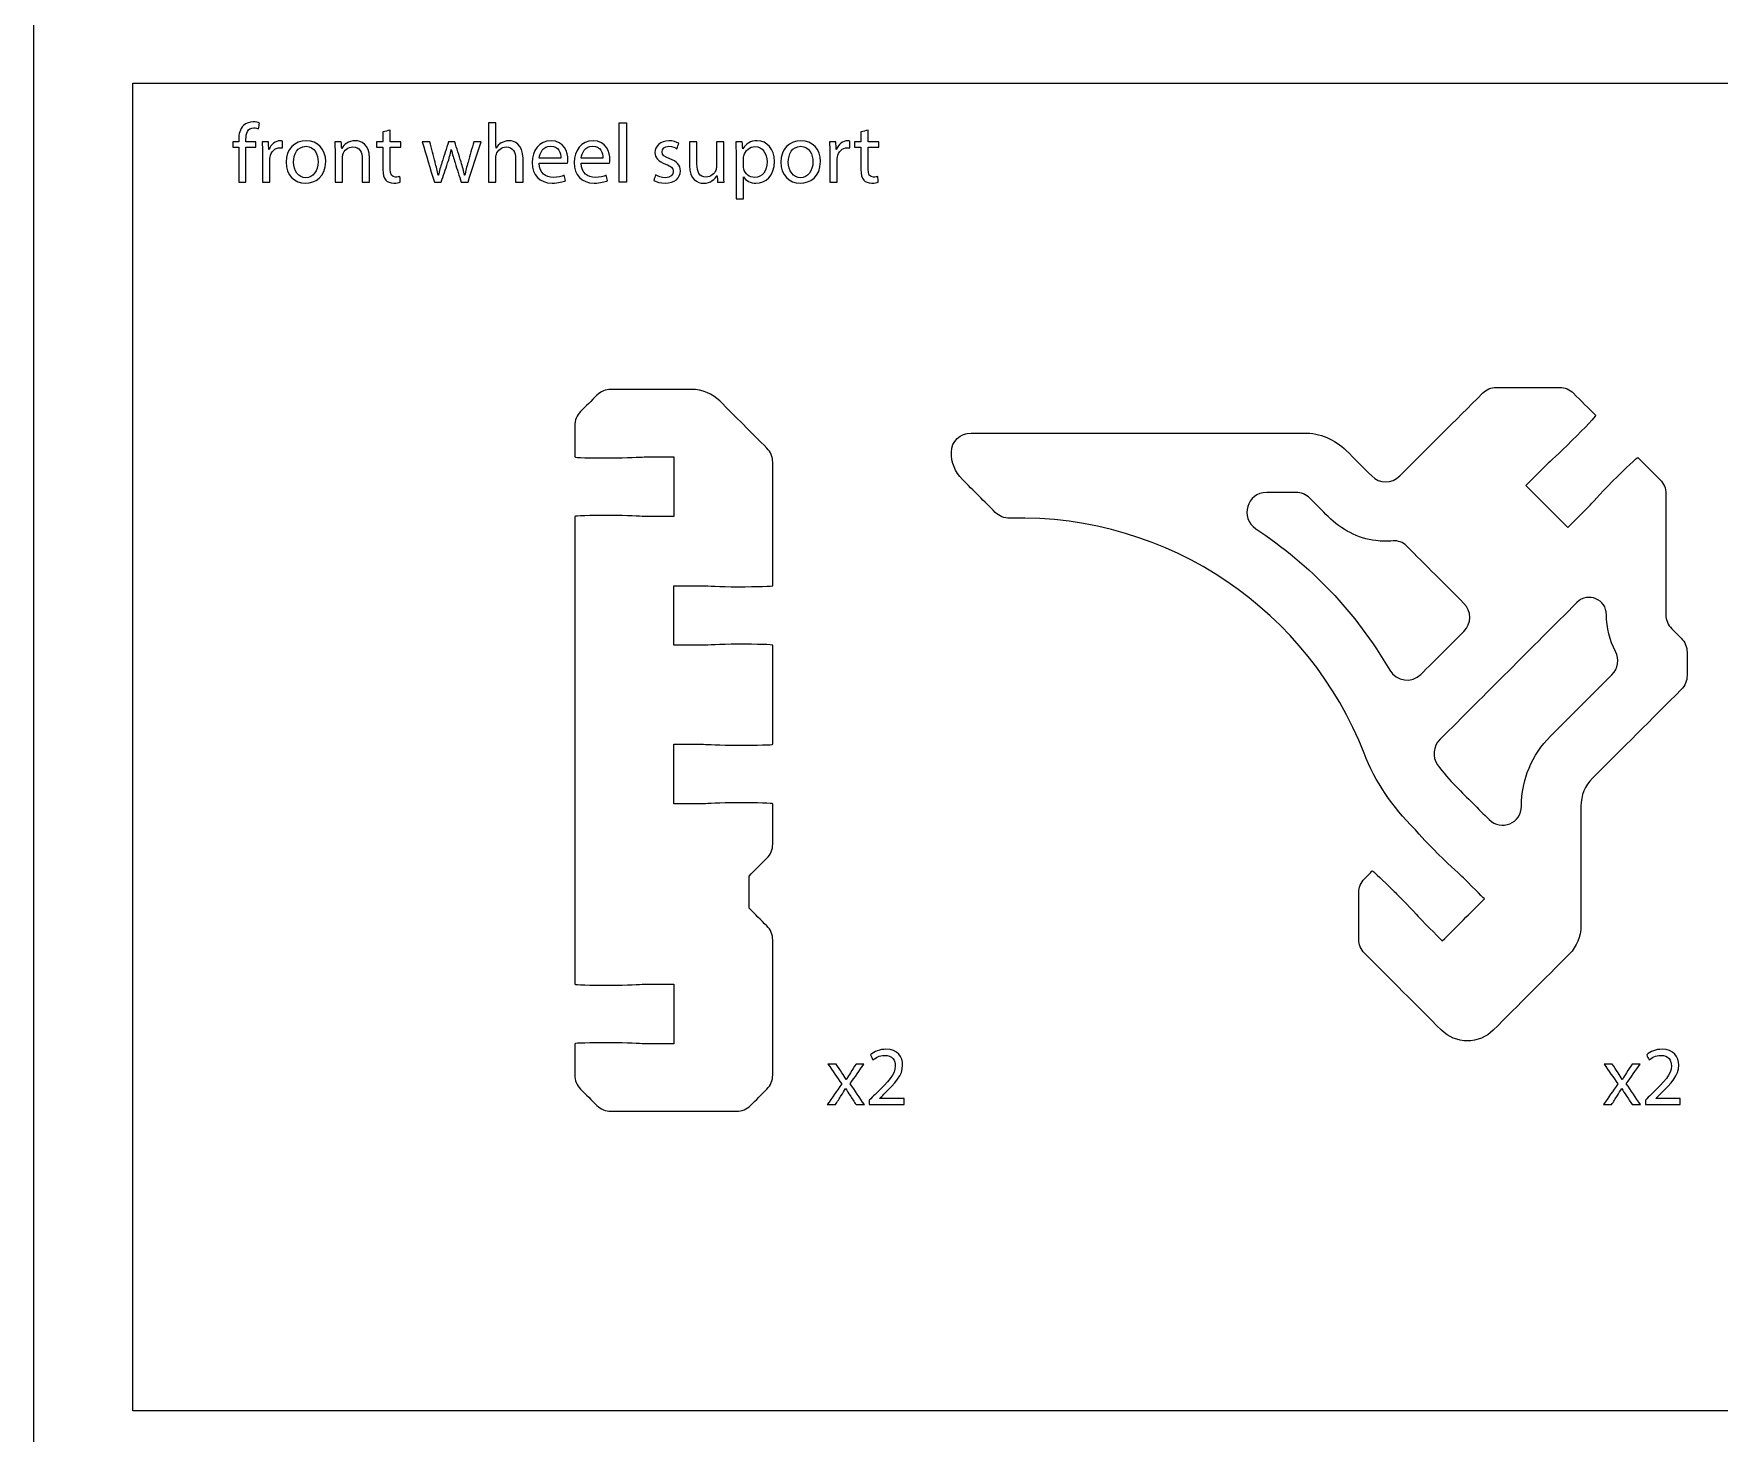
# Model space of a CAD drawing. Extents: x 0 to 370, y 150 to 450.
# Drawn here: x 0 to 85.1, y 267.6 to 338.3 of the extents above; entities that cross this region are included whole.
import ezdxf

# ---------------------------------------------------------------- set-up
doc = ezdxf.new("R2010")
doc.units = 0
doc.header["$MEASUREMENT"] = 0
doc.layers.add('DEFAULT', color=18, linetype='CONTINUOUS')

msp = doc.modelspace()

# ---------------------------------------------------------------- linework, layer by layer
at = {"layer": 'DEFAULT', "color": 116}
for points in [[(370, 150), (0, 150), (0, 450), (370, 450)], [(136.262, 268.773), (5, 268.773), (5, 335.793), (136.262, 335.793)]]:
    msp.add_lwpolyline(points, close=True, dxfattribs=at)
at = {"layer": 'DEFAULT', "color": 18}
msp.add_lwpolyline([(29.549, 333.797), (29.922, 333.797), (29.922, 330.793), (29.549, 330.793)], close=True, dxfattribs=at)
for points, knots in [([(10.347, 330.793), (10.347, 331.381), (10.347, 331.969), (10.347, 332.557), (10.251, 332.557), (10.155, 332.557), (10.059, 332.557), (10.059, 332.652), (10.059, 332.746), (10.059, 332.841), (10.155, 332.841), (10.251, 332.841), (10.347, 332.841), (10.347, 332.873), (10.347, 332.906), (10.347, 332.938), (10.347, 333.226), (10.411, 333.488), (10.584, 333.653), (10.723, 333.788), (10.91, 333.843), (11.083, 333.843), (11.214, 333.843), (11.328, 333.814), (11.4, 333.784), (11.384, 333.688), (11.367, 333.592), (11.35, 333.496), (11.295, 333.522), (11.219, 333.543), (11.113, 333.543), (10.796, 333.543), (10.715, 333.264), (10.715, 332.95), (10.715, 332.914), (10.715, 332.877), (10.715, 332.841), (10.88, 332.841), (11.045, 332.841), (11.21, 332.841), (11.21, 332.746), (11.21, 332.652), (11.21, 332.557), (11.045, 332.557), (10.88, 332.557), (10.715, 332.557), (10.715, 331.969), (10.715, 331.381), (10.715, 330.793), (10.593, 330.793), (10.47, 330.793), (10.347, 330.793)], [1.044, 1.044, 1.044, 1.044, 6.045, 6.045, 6.045, 6.86, 6.86, 6.86, 7.664, 7.664, 7.664, 8.479, 8.479, 8.479, 8.755, 8.755, 8.755, 9.755, 9.755, 9.755, 10.755, 10.755, 10.755, 11.755, 11.755, 11.755, 12.58245, 12.58245, 12.58245, 13.58245, 13.58245, 13.58245, 14.58245, 14.58245, 14.58245, 14.89345, 14.89345, 14.89345, 16.29545, 16.29545, 16.29545, 17.09945, 17.09945, 17.09945, 18.50145, 18.50145, 18.50145, 23.50245, 23.50245, 23.50245, 24.54645, 24.54645, 24.54645, 24.54645]), ([(22.958, 333.797), (23.082, 333.797), (23.206, 333.797), (23.33, 333.797), (23.33, 333.371), (23.33, 332.945), (23.339, 332.519), (23.398, 332.625), (23.491, 332.718), (23.605, 332.781), (23.715, 332.845), (23.847, 332.887), (23.986, 332.887), (24.261, 332.887), (24.701, 332.718), (24.701, 332.011), (24.701, 331.605), (24.701, 331.199), (24.701, 330.793), (24.577, 330.793), (24.453, 330.793), (24.329, 330.793), (24.329, 331.185), (24.329, 331.577), (24.329, 331.969), (24.329, 332.299), (24.206, 332.578), (23.855, 332.578), (23.614, 332.578), (23.423, 332.409), (23.356, 332.206), (23.335, 332.155), (23.33, 332.1), (23.33, 332.028), (23.33, 331.616), (23.33, 331.205), (23.33, 330.793), (23.206, 330.793), (23.082, 330.793), (22.958, 330.793), (22.958, 331.794), (22.958, 332.796), (22.958, 333.797)], [8.516, 8.516, 8.516, 8.516, 9.571, 9.571, 9.571, 13.217, 13.217, 13.217, 14.217, 14.217, 14.217, 15.217, 15.217, 15.217, 16.217, 16.217, 16.217, 19.671, 19.671, 19.671, 20.725, 20.725, 20.725, 24.059, 24.059, 24.059, 25.059, 25.059, 25.059, 26.059, 26.059, 26.059, 27.059, 27.059, 27.059, 30.561, 30.561, 30.561, 31.616, 31.616, 31.616, 40.132, 40.132, 40.132, 40.132]), ([(11.545, 332.202), (11.545, 332.443), (11.541, 332.65), (11.528, 332.84), (11.637, 332.84), (11.745, 332.84), (11.854, 332.84), (11.858, 332.706), (11.862, 332.573), (11.867, 332.439), (11.872, 332.439), (11.878, 332.439), (11.884, 332.439), (11.977, 332.714), (12.201, 332.887), (12.45, 332.887), (12.493, 332.887), (12.522, 332.883), (12.556, 332.874), (12.556, 332.757), (12.556, 332.64), (12.556, 332.523), (12.518, 332.532), (12.48, 332.536), (12.429, 332.536), (12.167, 332.536), (11.981, 332.337), (11.93, 332.058), (11.922, 332.007), (11.913, 331.948), (11.913, 331.885), (11.913, 331.521), (11.913, 331.157), (11.913, 330.793), (11.791, 330.793), (11.668, 330.793), (11.545, 330.793), (11.545, 331.263), (11.545, 331.732), (11.545, 332.202)], [3.994, 3.994, 3.994, 3.994, 4.994, 4.994, 4.994, 5.918, 5.918, 5.918, 7.057569, 7.057569, 7.057569, 7.105569, 7.105569, 7.105569, 8.105569, 8.105569, 8.105569, 9.105569, 9.105569, 9.105569, 10.100569, 10.100569, 10.100569, 11.100569, 11.100569, 11.100569, 12.100569, 12.100569, 12.100569, 13.100569, 13.100569, 13.100569, 16.195569, 16.195569, 16.195569, 17.238569, 17.238569, 17.238569, 21.232569, 21.232569, 21.232569, 21.232569]), ([(14.74, 331.834), (14.74, 331.076), (14.215, 330.746), (13.72, 330.746), (13.166, 330.746), (12.739, 331.153), (12.739, 331.8), (12.739, 332.485), (13.187, 332.887), (13.754, 332.887), (14.342, 332.887), (14.74, 332.46), (14.74, 331.834)], [1, 1, 1, 1, 2, 2, 2, 3, 3, 3, 4, 4, 4, 5, 5, 5, 5]), ([(15.211, 332.286), (15.211, 332.498), (15.207, 332.671), (15.194, 332.84), (15.304, 332.84), (15.414, 332.84), (15.524, 332.84), (15.531, 332.728), (15.538, 332.615), (15.554, 332.502), (15.655, 332.697), (15.892, 332.887), (16.231, 332.887), (16.514, 332.887), (16.954, 332.718), (16.954, 332.015), (16.954, 331.608), (16.954, 331.2), (16.954, 330.793), (16.83, 330.793), (16.706, 330.793), (16.582, 330.793), (16.582, 331.186), (16.582, 331.58), (16.582, 331.973), (16.582, 332.303), (16.459, 332.578), (16.108, 332.578), (15.863, 332.578), (15.672, 332.405), (15.609, 332.197), (15.592, 332.151), (15.583, 332.088), (15.583, 332.024), (15.583, 331.614), (15.583, 331.203), (15.583, 330.793), (15.459, 330.793), (15.335, 330.793), (15.211, 330.793), (15.211, 331.291), (15.211, 331.788), (15.211, 332.286)], [4.233, 4.233, 4.233, 4.233, 5.233, 5.233, 5.233, 6.169, 6.169, 6.169, 7.153875, 7.153875, 7.153875, 8.153875, 8.153875, 8.153875, 9.153875, 9.153875, 9.153875, 12.618875, 12.618875, 12.618875, 13.672875, 13.672875, 13.672875, 17.017875, 17.017875, 17.017875, 18.017875, 18.017875, 18.017875, 19.017875, 19.017875, 19.017875, 20.017875, 20.017875, 20.017875, 23.507875, 23.507875, 23.507875, 24.562875, 24.562875, 24.562875, 28.795875, 28.795875, 28.795875, 28.795875]), ([(17.992, 333.429), (17.992, 333.233), (17.992, 333.037), (17.992, 332.841), (18.17, 332.841), (18.348, 332.841), (18.525, 332.841), (18.525, 332.746), (18.525, 332.651), (18.525, 332.557), (18.348, 332.557), (18.17, 332.557), (17.992, 332.557), (17.992, 332.189), (17.992, 331.821), (17.992, 331.453), (17.992, 331.199), (18.064, 331.055), (18.271, 331.055), (18.368, 331.055), (18.44, 331.068), (18.487, 331.081), (18.493, 330.988), (18.498, 330.895), (18.504, 330.802), (18.432, 330.772), (18.318, 330.75), (18.174, 330.75), (18, 330.75), (17.861, 330.806), (17.772, 330.907), (17.666, 331.017), (17.628, 331.199), (17.628, 331.44), (17.628, 331.812), (17.628, 332.185), (17.628, 332.557), (17.522, 332.557), (17.417, 332.557), (17.311, 332.557), (17.311, 332.651), (17.311, 332.746), (17.311, 332.841), (17.417, 332.841), (17.522, 332.841), (17.628, 332.841), (17.628, 333.004), (17.628, 333.168), (17.628, 333.332), (17.75, 333.364), (17.871, 333.396), (17.992, 333.429)], [1.067045, 1.067045, 1.067045, 1.067045, 2.734045, 2.734045, 2.734045, 4.246045, 4.246045, 4.246045, 5.050045, 5.050045, 5.050045, 6.562045, 6.562045, 6.562045, 9.692045, 9.692045, 9.692045, 10.692045, 10.692045, 10.692045, 11.692045, 11.692045, 11.692045, 12.4845, 12.4845, 12.4845, 13.4845, 13.4845, 13.4845, 14.4845, 14.4845, 14.4845, 15.4845, 15.4845, 15.4845, 18.6505, 18.6505, 18.6505, 19.5505, 19.5505, 19.5505, 20.3545, 20.3545, 20.3545, 21.2545, 21.2545, 21.2545, 22.6465, 22.6465, 22.6465, 23.713546, 23.713546, 23.713546, 23.713546]), ([(19.99, 332.841), (20.08, 332.494), (20.171, 332.147), (20.261, 331.8), (20.32, 331.571), (20.375, 331.36), (20.413, 331.148), (20.417, 331.148), (20.422, 331.148), (20.426, 331.148), (20.472, 331.355), (20.54, 331.576), (20.608, 331.796), (20.719, 332.144), (20.831, 332.492), (20.942, 332.841), (21.047, 332.841), (21.151, 332.841), (21.255, 332.841), (21.361, 332.499), (21.467, 332.158), (21.573, 331.817), (21.649, 331.571), (21.708, 331.355), (21.755, 331.148), (21.759, 331.148), (21.763, 331.148), (21.767, 331.148), (21.801, 331.355), (21.856, 331.571), (21.924, 331.813), (22.021, 332.155), (22.118, 332.498), (22.216, 332.841), (22.339, 332.841), (22.461, 332.841), (22.584, 332.841), (22.364, 332.158), (22.144, 331.475), (21.924, 330.793), (21.811, 330.793), (21.698, 330.793), (21.585, 330.793), (21.481, 331.119), (21.377, 331.444), (21.273, 331.77), (21.201, 331.998), (21.141, 332.202), (21.082, 332.443), (21.031, 332.197), (20.967, 331.986), (20.896, 331.766), (20.786, 331.442), (20.676, 331.117), (20.566, 330.793), (20.453, 330.793), (20.34, 330.793), (20.227, 330.793), (20.021, 331.475), (19.815, 332.158), (19.61, 332.841), (19.736, 332.841), (19.863, 332.841), (19.99, 332.841)], [0, 0, 0, 0, 3.048331, 3.048331, 3.048331, 4.048331, 4.048331, 4.048331, 4.084331, 4.084331, 4.084331, 5.084331, 5.084331, 5.084331, 8.194339, 8.194339, 8.194339, 9.081339, 9.081339, 9.081339, 12.119695, 12.119695, 12.119695, 13.119695, 13.119695, 13.119695, 13.154695, 13.154695, 13.154695, 14.154695, 14.154695, 14.154695, 17.184048, 17.184048, 17.184048, 18.228048, 18.228048, 18.228048, 24.327425, 24.327425, 24.327425, 25.287425, 25.287425, 25.287425, 28.196624, 28.196624, 28.196624, 29.220624, 29.220624, 29.220624, 30.220624, 30.220624, 30.220624, 33.133751, 33.133751, 33.133751, 34.093751, 34.093751, 34.093751, 40.157085, 40.157085, 40.157085, 41.236085, 41.236085, 41.236085, 41.236085]), ([(25.515, 331.749), (25.523, 331.245), (25.845, 331.038), (26.217, 331.038), (26.484, 331.038), (26.644, 331.085), (26.784, 331.144), (26.805, 331.055), (26.827, 330.966), (26.848, 330.877), (26.716, 330.818), (26.492, 330.75), (26.167, 330.75), (25.536, 330.75), (25.159, 331.165), (25.159, 331.783), (25.159, 332.401), (25.523, 332.887), (26.12, 332.887), (26.788, 332.887), (26.966, 332.299), (26.966, 331.922), (26.966, 331.847), (26.957, 331.787), (26.953, 331.749), (26.474, 331.749), (25.994, 331.749), (25.515, 331.749)], [4.078, 4.078, 4.078, 4.078, 5.078, 5.078, 5.078, 6.078, 6.078, 6.078, 6.85416, 6.85416, 6.85416, 7.85416, 7.85416, 7.85416, 8.85416, 8.85416, 8.85416, 9.85416, 9.85416, 9.85416, 10.85416, 10.85416, 10.85416, 11.85416, 11.85416, 11.85416, 15.93216, 15.93216, 15.93216, 15.93216]), ([(27.635, 331.749), (27.644, 331.245), (27.966, 331.038), (28.338, 331.038), (28.604, 331.038), (28.765, 331.085), (28.905, 331.144), (28.926, 331.055), (28.947, 330.966), (28.969, 330.877), (28.837, 330.818), (28.613, 330.75), (28.287, 330.75), (27.657, 330.75), (27.28, 331.165), (27.28, 331.783), (27.28, 332.401), (27.644, 332.887), (28.241, 332.887), (28.909, 332.887), (29.087, 332.299), (29.087, 331.922), (29.087, 331.847), (29.078, 331.787), (29.074, 331.749), (28.594, 331.749), (28.115, 331.749), (27.635, 331.749)], [4.078, 4.078, 4.078, 4.078, 5.078, 5.078, 5.078, 6.078, 6.078, 6.078, 6.85416, 6.85416, 6.85416, 7.85416, 7.85416, 7.85416, 8.85416, 8.85416, 8.85416, 9.85416, 9.85416, 9.85416, 10.85416, 10.85416, 10.85416, 11.85416, 11.85416, 11.85416, 15.93216, 15.93216, 15.93216, 15.93216]), ([(31.395, 331.173), (31.505, 331.102), (31.699, 331.025), (31.886, 331.025), (32.156, 331.025), (32.283, 331.161), (32.283, 331.33), (32.283, 331.508), (32.178, 331.605), (31.902, 331.707), (31.534, 331.838), (31.361, 332.041), (31.361, 332.286), (31.361, 332.616), (31.628, 332.887), (32.068, 332.887), (32.275, 332.887), (32.457, 332.828), (32.571, 332.76), (32.54, 332.67), (32.509, 332.58), (32.478, 332.489), (32.398, 332.54), (32.25, 332.608), (32.059, 332.608), (31.839, 332.608), (31.717, 332.481), (31.717, 332.328), (31.717, 332.16), (31.839, 332.083), (32.106, 331.982), (32.461, 331.846), (32.643, 331.668), (32.643, 331.364), (32.643, 331.005), (32.364, 330.751), (31.877, 330.751), (31.653, 330.751), (31.446, 330.806), (31.302, 330.89), (31.333, 330.984), (31.364, 331.079), (31.395, 331.173)], [0.846234, 0.846234, 0.846234, 0.846234, 1.846234, 1.846234, 1.846234, 2.846234, 2.846234, 2.846234, 3.846234, 3.846234, 3.846234, 4.846234, 4.846234, 4.846234, 5.846234, 5.846234, 5.846234, 6.846234, 6.846234, 6.846234, 7.658342, 7.658342, 7.658342, 8.658342, 8.658342, 8.658342, 9.658342, 9.658342, 9.658342, 10.658342, 10.658342, 10.658342, 11.658342, 11.658342, 11.658342, 12.658342, 12.658342, 12.658342, 13.658342, 13.658342, 13.658342, 14.504576, 14.504576, 14.504576, 14.504576]), ([(34.835, 331.351), (34.835, 331.14), (34.84, 330.954), (34.853, 330.793), (34.743, 330.793), (34.633, 330.793), (34.523, 330.793), (34.515, 330.904), (34.508, 331.016), (34.493, 331.127), (34.396, 330.962), (34.18, 330.746), (33.816, 330.746), (33.494, 330.746), (33.109, 330.924), (33.109, 331.643), (33.109, 332.042), (33.109, 332.442), (33.109, 332.841), (33.233, 332.841), (33.357, 332.841), (33.481, 332.841), (33.481, 332.463), (33.481, 332.085), (33.481, 331.707), (33.481, 331.317), (33.6, 331.055), (33.939, 331.055), (34.188, 331.055), (34.362, 331.229), (34.429, 331.394), (34.451, 331.449), (34.463, 331.516), (34.463, 331.584), (34.463, 332.003), (34.463, 332.422), (34.463, 332.841), (34.587, 332.841), (34.711, 332.841), (34.835, 332.841), (34.835, 332.344), (34.835, 331.848), (34.835, 331.351)], [4.222, 4.222, 4.222, 4.222, 5.222, 5.222, 5.222, 6.158, 6.158, 6.158, 7.130899, 7.130899, 7.130899, 8.130899, 8.130899, 8.130899, 9.130899, 9.130899, 9.130899, 12.524899, 12.524899, 12.524899, 13.579899, 13.579899, 13.579899, 16.793899, 16.793899, 16.793899, 17.793899, 17.793899, 17.793899, 18.793899, 18.793899, 18.793899, 19.793899, 19.793899, 19.793899, 23.355899, 23.355899, 23.355899, 24.410899, 24.410899, 24.410899, 28.632899, 28.632899, 28.632899, 28.632899]), ([(35.455, 332.172), (35.455, 332.434), (35.446, 332.646), (35.438, 332.84), (35.549, 332.84), (35.661, 332.84), (35.772, 332.84), (35.778, 332.723), (35.783, 332.606), (35.797, 332.489), (35.949, 332.739), (36.191, 332.887), (36.525, 332.887), (37.02, 332.887), (37.392, 332.468), (37.392, 331.846), (37.392, 331.11), (36.944, 330.746), (36.462, 330.746), (36.191, 330.746), (35.954, 330.865), (35.823, 331.068), (35.823, 330.697), (35.823, 330.326), (35.823, 329.955), (35.7, 329.955), (35.577, 329.955), (35.455, 329.955), (35.455, 330.694), (35.455, 331.433), (35.455, 332.172)], [6.285, 6.285, 6.285, 6.285, 7.285, 7.285, 7.285, 8.233, 8.233, 8.233, 9.253157, 9.253157, 9.253157, 10.253157, 10.253157, 10.253157, 11.253157, 11.253157, 11.253157, 12.253157, 12.253157, 12.253157, 13.277157, 13.277157, 13.277157, 16.431157, 16.431157, 16.431157, 17.474157, 17.474157, 17.474157, 23.759157, 23.759157, 23.759157, 23.759157]), ([(39.716, 331.834), (39.716, 331.076), (39.192, 330.746), (38.697, 330.746), (38.142, 330.746), (37.715, 331.153), (37.715, 331.8), (37.715, 332.485), (38.164, 332.887), (38.73, 332.887), (39.318, 332.887), (39.716, 332.46), (39.716, 331.834)], [1, 1, 1, 1, 2, 2, 2, 3, 3, 3, 4, 4, 4, 5, 5, 5, 5]), ([(40.187, 332.202), (40.187, 332.443), (40.183, 332.65), (40.17, 332.84), (40.279, 332.84), (40.387, 332.84), (40.496, 332.84), (40.5, 332.706), (40.505, 332.573), (40.509, 332.439), (40.514, 332.439), (40.52, 332.439), (40.526, 332.439), (40.619, 332.714), (40.843, 332.887), (41.093, 332.887), (41.135, 332.887), (41.165, 332.883), (41.198, 332.874), (41.198, 332.757), (41.198, 332.64), (41.198, 332.523), (41.16, 332.532), (41.122, 332.536), (41.071, 332.536), (40.809, 332.536), (40.623, 332.337), (40.572, 332.058), (40.564, 332.007), (40.555, 331.948), (40.555, 331.885), (40.555, 331.521), (40.555, 331.157), (40.555, 330.793), (40.433, 330.793), (40.31, 330.793), (40.187, 330.793), (40.187, 331.263), (40.187, 331.732), (40.187, 332.202)], [3.994, 3.994, 3.994, 3.994, 4.994, 4.994, 4.994, 5.918, 5.918, 5.918, 7.057569, 7.057569, 7.057569, 7.105569, 7.105569, 7.105569, 8.105569, 8.105569, 8.105569, 9.105569, 9.105569, 9.105569, 10.100569, 10.100569, 10.100569, 11.100569, 11.100569, 11.100569, 12.100569, 12.100569, 12.100569, 13.100569, 13.100569, 13.100569, 16.195569, 16.195569, 16.195569, 17.238569, 17.238569, 17.238569, 21.232569, 21.232569, 21.232569, 21.232569]), ([(42.121, 333.429), (42.121, 333.233), (42.121, 333.037), (42.121, 332.841), (42.299, 332.841), (42.477, 332.841), (42.655, 332.841), (42.655, 332.746), (42.655, 332.651), (42.655, 332.557), (42.477, 332.557), (42.299, 332.557), (42.121, 332.557), (42.121, 332.189), (42.121, 331.821), (42.121, 331.453), (42.121, 331.199), (42.193, 331.055), (42.401, 331.055), (42.498, 331.055), (42.57, 331.068), (42.616, 331.081), (42.622, 330.988), (42.628, 330.895), (42.633, 330.802), (42.562, 330.772), (42.447, 330.75), (42.303, 330.75), (42.13, 330.75), (41.991, 330.806), (41.902, 330.907), (41.796, 331.017), (41.758, 331.199), (41.758, 331.44), (41.758, 331.812), (41.758, 332.185), (41.758, 332.557), (41.652, 332.557), (41.546, 332.557), (41.44, 332.557), (41.44, 332.651), (41.44, 332.746), (41.44, 332.841), (41.546, 332.841), (41.652, 332.841), (41.758, 332.841), (41.758, 333.004), (41.758, 333.168), (41.758, 333.332), (41.879, 333.364), (42, 333.396), (42.121, 333.429)], [1.067045, 1.067045, 1.067045, 1.067045, 2.734045, 2.734045, 2.734045, 4.246045, 4.246045, 4.246045, 5.050045, 5.050045, 5.050045, 6.562045, 6.562045, 6.562045, 9.692045, 9.692045, 9.692045, 10.692045, 10.692045, 10.692045, 11.692045, 11.692045, 11.692045, 12.4845, 12.4845, 12.4845, 13.4845, 13.4845, 13.4845, 14.4845, 14.4845, 14.4845, 15.4845, 15.4845, 15.4845, 18.6505, 18.6505, 18.6505, 19.5505, 19.5505, 19.5505, 20.3545, 20.3545, 20.3545, 21.2545, 21.2545, 21.2545, 22.6465, 22.6465, 22.6465, 23.713546, 23.713546, 23.713546, 23.713546]), ([(13.115, 331.813), (13.115, 331.364), (13.373, 331.025), (13.737, 331.025), (14.093, 331.025), (14.359, 331.36), (14.359, 331.821), (14.359, 332.168), (14.186, 332.608), (13.746, 332.608), (13.306, 332.608), (13.115, 332.202), (13.115, 331.813)], [0, 0, 0, 0, 1, 1, 1, 2, 2, 2, 3, 3, 3, 4, 4, 4, 4]), ([(26.606, 332.016), (26.611, 332.253), (26.509, 332.621), (26.09, 332.621), (25.714, 332.621), (25.549, 332.273), (25.519, 332.016), (25.882, 332.016), (26.244, 332.016), (26.606, 332.016)], [3.082, 3.082, 3.082, 3.082, 4.082, 4.082, 4.082, 5.082, 5.082, 5.082, 8.164, 8.164, 8.164, 8.164]), ([(28.727, 332.016), (28.731, 332.253), (28.63, 332.621), (28.211, 332.621), (27.835, 332.621), (27.67, 332.273), (27.64, 332.016), (28.002, 332.016), (28.365, 332.016), (28.727, 332.016)], [3.082, 3.082, 3.082, 3.082, 4.082, 4.082, 4.082, 5.082, 5.082, 5.082, 8.164, 8.164, 8.164, 8.164]), ([(35.823, 331.626), (35.823, 331.571), (35.831, 331.52), (35.84, 331.474), (35.907, 331.216), (36.132, 331.038), (36.398, 331.038), (36.792, 331.038), (37.02, 331.36), (37.02, 331.829), (37.02, 332.24), (36.804, 332.591), (36.411, 332.591), (36.157, 332.591), (35.92, 332.409), (35.848, 332.13), (35.835, 332.083), (35.823, 332.028), (35.823, 331.978), (35.823, 331.86), (35.823, 331.743), (35.823, 331.626)], [0.996, 0.996, 0.996, 0.996, 1.996, 1.996, 1.996, 2.996, 2.996, 2.996, 3.996, 3.996, 3.996, 4.996, 4.996, 4.996, 5.996, 5.996, 5.996, 6.996, 6.996, 6.996, 7.992, 7.992, 7.992, 7.992]), ([(38.092, 331.813), (38.092, 331.364), (38.35, 331.025), (38.714, 331.025), (39.069, 331.025), (39.335, 331.36), (39.335, 331.821), (39.335, 332.168), (39.162, 332.608), (38.722, 332.608), (38.282, 332.608), (38.092, 332.202), (38.092, 331.813)], [0, 0, 0, 0, 1, 1, 1, 2, 2, 2, 3, 3, 3, 4, 4, 4, 4]), ([(42.178, 284.229), (42.178, 284.305), (42.178, 284.381), (42.178, 284.457), (42.275, 284.552), (42.372, 284.647), (42.47, 284.741), (43.172, 285.41), (43.489, 285.765), (43.494, 286.18), (43.494, 286.459), (43.358, 286.717), (42.948, 286.717), (42.698, 286.717), (42.491, 286.59), (42.364, 286.485), (42.324, 286.572), (42.285, 286.659), (42.245, 286.747), (42.436, 286.908), (42.707, 287.026), (43.024, 287.026), (43.616, 287.026), (43.866, 286.62), (43.866, 286.226), (43.866, 285.719), (43.498, 285.308), (42.918, 284.75), (42.845, 284.682), (42.772, 284.614), (42.698, 284.538), (43.11, 284.538), (43.522, 284.538), (43.934, 284.538), (43.934, 284.435), (43.934, 284.332), (43.934, 284.229), (43.348, 284.229), (42.763, 284.229), (42.178, 284.229)], [4.977, 4.977, 4.977, 4.977, 5.624, 5.624, 5.624, 6.777406, 6.777406, 6.777406, 7.777406, 7.777406, 7.777406, 8.777406, 8.777406, 8.777406, 9.777406, 9.777406, 9.777406, 10.592847, 10.592847, 10.592847, 11.592847, 11.592847, 11.592847, 12.592847, 12.592847, 12.592847, 13.592847, 13.592847, 13.592847, 14.466054, 14.466054, 14.466054, 17.968054, 17.968054, 17.968054, 18.843054, 18.843054, 18.843054, 23.820054, 23.820054, 23.820054, 23.820054]), ([(81.358, 284.229), (81.358, 284.305), (81.358, 284.381), (81.358, 284.457), (81.455, 284.552), (81.553, 284.647), (81.65, 284.741), (82.352, 285.41), (82.67, 285.765), (82.674, 286.18), (82.674, 286.459), (82.539, 286.717), (82.128, 286.717), (81.879, 286.717), (81.671, 286.59), (81.544, 286.485), (81.505, 286.572), (81.465, 286.659), (81.426, 286.747), (81.616, 286.908), (81.887, 287.026), (82.204, 287.026), (82.796, 287.026), (83.046, 286.62), (83.046, 286.226), (83.046, 285.719), (82.678, 285.308), (82.099, 284.75), (82.025, 284.682), (81.952, 284.614), (81.879, 284.538), (82.29, 284.538), (82.702, 284.538), (83.114, 284.538), (83.114, 284.435), (83.114, 284.332), (83.114, 284.229), (82.529, 284.229), (81.943, 284.229), (81.358, 284.229)], [4.977, 4.977, 4.977, 4.977, 5.624, 5.624, 5.624, 6.777406, 6.777406, 6.777406, 7.777406, 7.777406, 7.777406, 8.777406, 8.777406, 8.777406, 9.777406, 9.777406, 9.777406, 10.592847, 10.592847, 10.592847, 11.592847, 11.592847, 11.592847, 12.592847, 12.592847, 12.592847, 13.592847, 13.592847, 13.592847, 14.466054, 14.466054, 14.466054, 17.968054, 17.968054, 17.968054, 18.843054, 18.843054, 18.843054, 23.820054, 23.820054, 23.820054, 23.820054]), ([(40.51, 286.277), (40.607, 286.13), (40.704, 285.984), (40.801, 285.837), (40.878, 285.723), (40.941, 285.617), (41.009, 285.503), (41.013, 285.503), (41.017, 285.503), (41.022, 285.503), (41.09, 285.625), (41.157, 285.731), (41.225, 285.841), (41.321, 285.987), (41.417, 286.132), (41.513, 286.277), (41.646, 286.277), (41.78, 286.277), (41.914, 286.277), (41.681, 285.947), (41.449, 285.617), (41.216, 285.287), (41.456, 284.934), (41.696, 284.582), (41.936, 284.229), (41.795, 284.229), (41.654, 284.229), (41.513, 284.229), (41.412, 284.383), (41.312, 284.537), (41.212, 284.691), (41.132, 284.809), (41.064, 284.923), (40.984, 285.046), (40.916, 284.923), (40.844, 284.813), (40.768, 284.691), (40.669, 284.537), (40.57, 284.383), (40.472, 284.229), (40.335, 284.229), (40.198, 284.229), (40.061, 284.229), (40.304, 284.578), (40.546, 284.926), (40.789, 285.274), (40.558, 285.609), (40.326, 285.943), (40.095, 286.277), (40.233, 286.277), (40.372, 286.277), (40.51, 286.277)], [0, 0, 0, 0, 1.496308, 1.496308, 1.496308, 2.496308, 2.496308, 2.496308, 2.532308, 2.532308, 2.532308, 3.532308, 3.532308, 3.532308, 5.012538, 5.012538, 5.012538, 6.150538, 6.150538, 6.150538, 9.58363, 9.58363, 9.58363, 13.210133, 13.210133, 13.210133, 14.409133, 14.409133, 14.409133, 15.970148, 15.970148, 15.970148, 16.993148, 16.993148, 16.993148, 17.993148, 17.993148, 17.993148, 19.546566, 19.546566, 19.546566, 20.710566, 20.710566, 20.710566, 24.321014, 24.321014, 24.321014, 27.777321, 27.777321, 27.777321, 28.952321, 28.952321, 28.952321, 28.952321]), ([(79.69, 286.277), (79.787, 286.13), (79.885, 285.984), (79.982, 285.837), (80.058, 285.723), (80.122, 285.617), (80.189, 285.503), (80.193, 285.503), (80.198, 285.503), (80.202, 285.503), (80.27, 285.625), (80.337, 285.731), (80.405, 285.841), (80.501, 285.987), (80.597, 286.132), (80.693, 286.277), (80.827, 286.277), (80.961, 286.277), (81.094, 286.277), (80.862, 285.947), (80.629, 285.617), (80.397, 285.287), (80.636, 284.934), (80.876, 284.582), (81.116, 284.229), (80.975, 284.229), (80.834, 284.229), (80.693, 284.229), (80.593, 284.383), (80.493, 284.537), (80.392, 284.691), (80.312, 284.809), (80.244, 284.923), (80.164, 285.046), (80.096, 284.923), (80.024, 284.813), (79.948, 284.691), (79.849, 284.537), (79.751, 284.383), (79.652, 284.229), (79.515, 284.229), (79.379, 284.229), (79.242, 284.229), (79.484, 284.578), (79.727, 284.926), (79.969, 285.274), (79.738, 285.609), (79.507, 285.943), (79.276, 286.277), (79.414, 286.277), (79.552, 286.277), (79.69, 286.277)], [0, 0, 0, 0, 1.496308, 1.496308, 1.496308, 2.496308, 2.496308, 2.496308, 2.532308, 2.532308, 2.532308, 3.532308, 3.532308, 3.532308, 5.012538, 5.012538, 5.012538, 6.150538, 6.150538, 6.150538, 9.58363, 9.58363, 9.58363, 13.210133, 13.210133, 13.210133, 14.409133, 14.409133, 14.409133, 15.970148, 15.970148, 15.970148, 16.993148, 16.993148, 16.993148, 17.993148, 17.993148, 17.993148, 19.546566, 19.546566, 19.546566, 20.710566, 20.710566, 20.710566, 24.321014, 24.321014, 24.321014, 27.777321, 27.777321, 27.777321, 28.952321, 28.952321, 28.952321, 28.952321])]:
    msp.add_open_spline(points, degree=3, knots=knots, dxfattribs=at)
at = {"layer": 'DEFAULT', "color": 1}
for points, knots in [([(32.31, 310.425), (32.31, 309.424), (32.31, 308.423), (32.31, 307.422), (32.809, 307.422), (33.309, 307.422), (33.809, 307.422), (34.021, 307.422), (34.592, 307.472), (35.559, 307.472), (36.525, 307.472), (37.308, 307.451), (37.308, 307.422), (37.308, 305.755), (37.308, 304.088), (37.308, 302.42), (37.308, 302.392), (36.525, 302.371), (35.559, 302.371), (34.592, 302.371), (34.021, 302.42), (33.809, 302.42), (33.309, 302.42), (32.809, 302.42), (32.31, 302.42), (32.31, 301.419), (32.31, 300.419), (32.31, 299.418), (32.809, 299.418), (33.309, 299.418), (33.809, 299.418), (34.021, 299.418), (34.592, 299.467), (35.559, 299.467), (36.525, 299.467), (37.308, 299.446), (37.308, 299.418), (37.308, 298.738), (37.308, 298.059), (37.308, 297.379), (37.308, 297.114), (37.203, 296.86), (37.012, 296.673), (36.711, 296.372), (36.41, 296.071), (36.109, 295.77), (36.109, 295.232), (36.109, 294.693), (36.109, 294.155), (36.41, 293.852), (36.711, 293.55), (37.012, 293.248), (37.203, 293.061), (37.308, 292.807), (37.308, 292.542), (37.308, 290.27), (37.308, 287.997), (37.308, 285.724), (37.308, 285.46), (37.203, 285.202), (37.012, 285.015), (36.737, 284.739), (36.462, 284.462), (36.187, 284.186), (35.996, 283.999), (35.742, 283.893), (35.477, 283.893), (33.364, 283.893), (31.251, 283.893), (29.138, 283.893), (28.873, 283.893), (28.619, 283.999), (28.429, 284.186), (28.154, 284.462), (27.879, 284.739), (27.603, 285.015), (27.413, 285.202), (27.311, 285.46), (27.311, 285.724), (27.311, 286.251), (27.311, 286.778), (27.311, 287.305), (27.311, 287.333), (28.094, 287.354), (29.06, 287.354), (30.027, 287.354), (30.599, 287.305), (30.81, 287.305), (31.31, 287.305), (31.81, 287.305), (32.31, 287.305), (32.31, 288.305), (32.31, 289.306), (32.31, 290.307), (31.81, 290.307), (31.31, 290.307), (30.81, 290.307), (30.599, 290.307), (30.027, 290.257), (29.06, 290.257), (28.094, 290.257), (27.311, 290.279), (27.311, 290.307), (27.311, 298.179), (27.311, 306.051), (27.311, 313.923), (27.311, 313.951), (28.094, 313.973), (29.06, 313.973), (30.027, 313.973), (30.599, 313.923), (30.81, 313.923), (31.31, 313.923), (31.81, 313.923), (32.31, 313.923), (32.31, 314.924), (32.31, 315.925), (32.31, 316.925), (31.81, 316.925), (31.31, 316.925), (30.81, 316.925), (30.599, 316.925), (30.027, 316.876), (29.06, 316.876), (28.094, 316.876), (27.311, 316.897), (27.311, 316.925), (27.311, 317.453), (27.311, 317.981), (27.311, 318.509), (27.311, 318.774), (27.413, 319.028), (27.603, 319.215), (27.879, 319.491), (28.154, 319.767), (28.429, 320.044), (28.619, 320.231), (28.873, 320.337), (29.138, 320.337), (30.497, 320.337), (31.857, 320.337), (33.216, 320.337), (33.749, 320.337), (34.257, 320.128), (34.631, 319.751), (35.426, 318.956), (36.221, 318.161), (37.016, 317.366), (37.203, 317.179), (37.308, 316.924), (37.308, 316.659), (37.308, 314.581), (37.308, 312.503), (37.308, 310.425), (37.308, 310.396), (36.525, 310.375), (35.559, 310.375), (34.592, 310.375), (34.021, 310.425), (33.809, 310.425), (33.309, 310.425), (32.809, 310.425), (32.31, 310.425)], [4.25, 4.25, 4.25, 4.25, 12.76, 12.76, 12.76, 17.01, 17.01, 17.01, 18.01, 18.01, 18.01, 19.01, 19.01, 19.01, 33.19, 33.19, 33.19, 34.19, 34.19, 34.19, 35.19, 35.19, 35.19, 39.44, 39.44, 39.44, 47.95, 47.95, 47.95, 52.2, 52.2, 52.2, 53.2, 53.2, 53.2, 54.2, 54.2, 54.2, 59.98, 59.98, 59.98, 60.98, 60.98, 60.98, 64.600387, 64.600387, 64.600387, 69.180387, 69.180387, 69.180387, 72.807851, 72.807851, 72.807851, 73.807851, 73.807851, 73.807851, 93.134851, 93.134851, 93.134851, 94.134851, 94.134851, 94.134851, 97.45119, 97.45119, 97.45119, 98.45119, 98.45119, 98.45119, 116.42119, 116.42119, 116.42119, 117.42119, 117.42119, 117.42119, 120.737528, 120.737528, 120.737528, 121.737528, 121.737528, 121.737528, 126.217528, 126.217528, 126.217528, 127.217528, 127.217528, 127.217528, 128.217528, 128.217528, 128.217528, 132.467528, 132.467528, 132.467528, 140.977528, 140.977528, 140.977528, 145.227528, 145.227528, 145.227528, 146.227528, 146.227528, 146.227528, 147.227528, 147.227528, 147.227528, 214.171528, 214.171528, 214.171528, 215.171528, 215.171528, 215.171528, 216.171528, 216.171528, 216.171528, 220.421528, 220.421528, 220.421528, 228.931528, 228.931528, 228.931528, 233.181528, 233.181528, 233.181528, 234.181528, 234.181528, 234.181528, 235.181528, 235.181528, 235.181528, 239.671528, 239.671528, 239.671528, 240.671528, 240.671528, 240.671528, 243.987866, 243.987866, 243.987866, 244.987866, 244.987866, 244.987866, 256.547866, 256.547866, 256.547866, 257.547866, 257.547866, 257.547866, 267.10795, 267.10795, 267.10795, 268.10795, 268.10795, 268.10795, 285.78095, 285.78095, 285.78095, 286.78095, 286.78095, 286.78095, 287.78095, 287.78095, 287.78095, 292.03095, 292.03095, 292.03095, 292.03095]), ([(83.171, 307.771), (83.01, 307.932), (82.849, 308.093), (82.688, 308.254), (82.501, 308.441), (82.395, 308.695), (82.395, 308.959), (82.395, 310.997), (82.395, 313.035), (82.395, 315.073), (82.395, 315.338), (82.289, 315.592), (82.102, 315.779), (81.728, 316.153), (81.354, 316.527), (80.98, 316.9), (80.941, 316.9), (80.38, 316.371), (79.707, 315.698), (79.026, 315.013), (78.655, 314.576), (78.504, 314.424), (78.151, 314.071), (77.798, 313.718), (77.445, 313.366), (76.737, 314.072), (76.03, 314.779), (75.322, 315.486), (75.322, 315.486), (75.763, 315.93), (76.384, 316.548), (76.532, 316.696), (76.973, 317.066), (77.654, 317.751), (78.324, 318.421), (78.856, 318.982), (78.856, 319.021), (78.481, 319.395), (78.106, 319.769), (77.731, 320.143), (77.544, 320.329), (77.29, 320.435), (77.022, 320.435), (75.963, 320.435), (74.903, 320.435), (73.844, 320.435), (73.579, 320.435), (73.328, 320.329), (73.141, 320.146), (71.747, 318.753), (70.352, 317.359), (68.958, 315.966), (68.566, 315.574), (67.934, 315.574), (67.543, 315.966), (67.114, 316.395), (66.684, 316.824), (66.255, 317.253), (65.691, 317.818), (64.925, 318.135), (64.128, 318.135), (58.526, 318.135), (52.924, 318.135), (47.322, 318.135), (46.782, 318.135), (46.33, 317.708), (46.323, 317.169), (46.313, 316.654), (46.514, 316.156), (46.881, 315.789), (47.435, 315.235), (47.988, 314.682), (48.542, 314.128), (48.736, 313.934), (49.004, 313.831), (49.28, 313.838), (57.401, 314.047), (64.389, 309.065), (67.158, 301.967), (67.719, 300.532), (68.605, 299.24), (69.698, 298.15), (69.801, 298.048), (70.217, 297.561), (70.901, 296.877), (71.586, 296.196), (72.02, 295.826), (72.171, 295.677), (72.792, 295.056), (73.233, 294.616), (73.233, 294.616), (72.525, 293.908), (71.817, 293.2), (71.109, 292.492), (71.109, 292.492), (70.669, 292.933), (70.051, 293.554), (69.896, 293.702), (69.533, 294.143), (68.845, 294.824), (68.7, 294.972), (68.559, 295.109), (68.428, 295.24), (67.945, 295.713), (67.592, 296.044), (67.575, 296.027), (67.442, 295.894), (67.309, 295.761), (67.176, 295.628), (66.993, 295.441), (66.89, 295.187), (66.89, 294.926), (66.89, 294.145), (66.89, 293.364), (66.89, 292.584), (66.89, 292.315), (66.993, 292.061), (67.183, 291.874), (68.477, 290.58), (69.77, 289.285), (71.064, 287.99), (71.409, 287.641), (71.882, 287.447), (72.372, 287.447), (72.863, 287.447), (73.336, 287.645), (73.681, 287.99), (74.962, 289.272), (76.242, 290.554), (77.523, 291.836), (77.897, 292.21), (78.105, 292.718), (78.105, 293.25), (78.105, 295.266), (78.105, 297.281), (78.105, 299.297), (78.105, 299.83), (78.317, 300.338), (78.694, 300.712), (80.186, 302.204), (81.679, 303.696), (83.171, 305.188), (83.358, 305.375), (83.464, 305.629), (83.464, 305.897), (83.464, 306.287), (83.464, 306.676), (83.464, 307.065), (83.464, 307.33), (83.358, 307.584), (83.171, 307.771)], [0, 0, 0, 0, 1.937473, 1.937473, 1.937473, 2.937473, 2.937473, 2.937473, 20.267473, 20.267473, 20.267473, 21.267473, 21.267473, 21.267473, 25.764672, 25.764672, 25.764672, 26.764672, 26.764672, 26.764672, 27.764672, 27.764672, 27.764672, 32.007312, 32.007312, 32.007312, 40.51381, 40.51381, 40.51381, 41.51381, 41.51381, 41.51381, 42.51381, 42.51381, 42.51381, 43.51381, 43.51381, 43.51381, 48.018086, 48.018086, 48.018086, 49.018086, 49.018086, 49.018086, 58.028086, 58.028086, 58.028086, 59.028086, 59.028086, 59.028086, 75.793589, 75.793589, 75.793589, 76.793589, 76.793589, 76.793589, 81.955468, 81.955468, 81.955468, 82.955468, 82.955468, 82.955468, 130.595468, 130.595468, 130.595468, 131.595468, 131.595468, 131.595468, 132.595468, 132.595468, 132.595468, 139.256414, 139.256414, 139.256414, 140.256414, 140.256414, 140.256414, 141.256414, 141.256414, 141.256414, 142.256414, 142.256414, 142.256414, 143.256414, 143.256414, 143.256414, 144.256414, 144.256414, 144.256414, 145.256414, 145.256414, 145.256414, 153.76998, 153.76998, 153.76998, 154.76998, 154.76998, 154.76998, 155.76998, 155.76998, 155.76998, 156.77998, 156.77998, 156.77998, 157.77998, 157.77998, 157.77998, 159.378041, 159.378041, 159.378041, 160.378041, 160.378041, 160.378041, 167.018041, 167.018041, 167.018041, 168.018041, 168.018041, 168.018041, 183.581463, 183.581463, 183.581463, 184.581463, 184.581463, 184.581463, 185.581463, 185.581463, 185.581463, 200.989322, 200.989322, 200.989322, 201.989322, 201.989322, 201.989322, 219.129322, 219.129322, 219.129322, 220.129322, 220.129322, 220.129322, 238.075692, 238.075692, 238.075692, 239.075692, 239.075692, 239.075692, 242.385692, 242.385692, 242.385692, 243.385692, 243.385692, 243.385692, 243.385692]), ([(70.029, 305.95), (69.563, 305.483), (68.787, 305.593), (68.454, 306.163), (66.754, 309.077), (64.432, 311.504), (61.694, 313.302), (60.865, 313.849), (61.249, 315.137), (62.244, 315.137), (62.734, 315.137), (63.224, 315.137), (63.714, 315.137), (63.979, 315.137), (64.233, 315.031), (64.421, 314.844), (64.731, 314.533), (65.042, 314.223), (65.352, 313.912), (66.005, 313.263), (66.841, 312.812), (67.755, 312.702), (68.048, 312.666), (68.337, 312.661), (68.621, 312.688), (68.874, 312.711), (69.122, 312.615), (69.302, 312.436), (70.268, 311.469), (71.235, 310.503), (72.202, 309.536), (72.592, 309.145), (72.592, 308.512), (72.202, 308.122), (71.478, 307.398), (70.753, 306.674), (70.029, 305.95)], [8.708727, 8.708727, 8.708727, 8.708727, 9.708727, 9.708727, 9.708727, 10.708727, 10.708727, 10.708727, 11.708727, 11.708727, 11.708727, 15.875727, 15.875727, 15.875727, 16.875727, 16.875727, 16.875727, 20.609251, 20.609251, 20.609251, 21.609251, 21.609251, 21.609251, 22.609251, 22.609251, 22.609251, 23.609251, 23.609251, 23.609251, 35.234086, 35.234086, 35.234086, 36.234086, 36.234086, 36.234086, 44.942814, 44.942814, 44.942814, 44.942814]), ([(75.106, 299.296), (75.106, 298.443), (74.075, 298.016), (73.472, 298.619), (72.921, 299.17), (72.37, 299.72), (71.819, 300.271), (71.462, 300.627), (71.145, 301), (70.867, 301.387), (70.586, 301.779), (70.644, 302.321), (70.985, 302.662), (73.291, 304.967), (75.597, 307.273), (77.903, 309.579), (78.454, 310.13), (79.396, 309.74), (79.396, 308.96), (79.396, 308.302), (79.554, 307.667), (79.851, 307.101), (80.054, 306.715), (79.982, 306.243), (79.674, 305.934), (78.64, 304.9), (77.607, 303.866), (76.574, 302.832), (75.629, 301.897), (75.106, 300.637), (75.106, 299.296)], [1, 1, 1, 1, 2, 2, 2, 8.62347, 8.62347, 8.62347, 9.62347, 9.62347, 9.62347, 10.62347, 10.62347, 10.62347, 38.35337, 38.35337, 38.35337, 39.35337, 39.35337, 39.35337, 40.35337, 40.35337, 40.35337, 41.35337, 41.35337, 41.35337, 53.785016, 53.785016, 53.785016, 54.785016, 54.785016, 54.785016, 54.785016])]:
    msp.add_open_spline(points, degree=3, knots=knots, dxfattribs=at)

doc.saveas('drawing.dxf')
